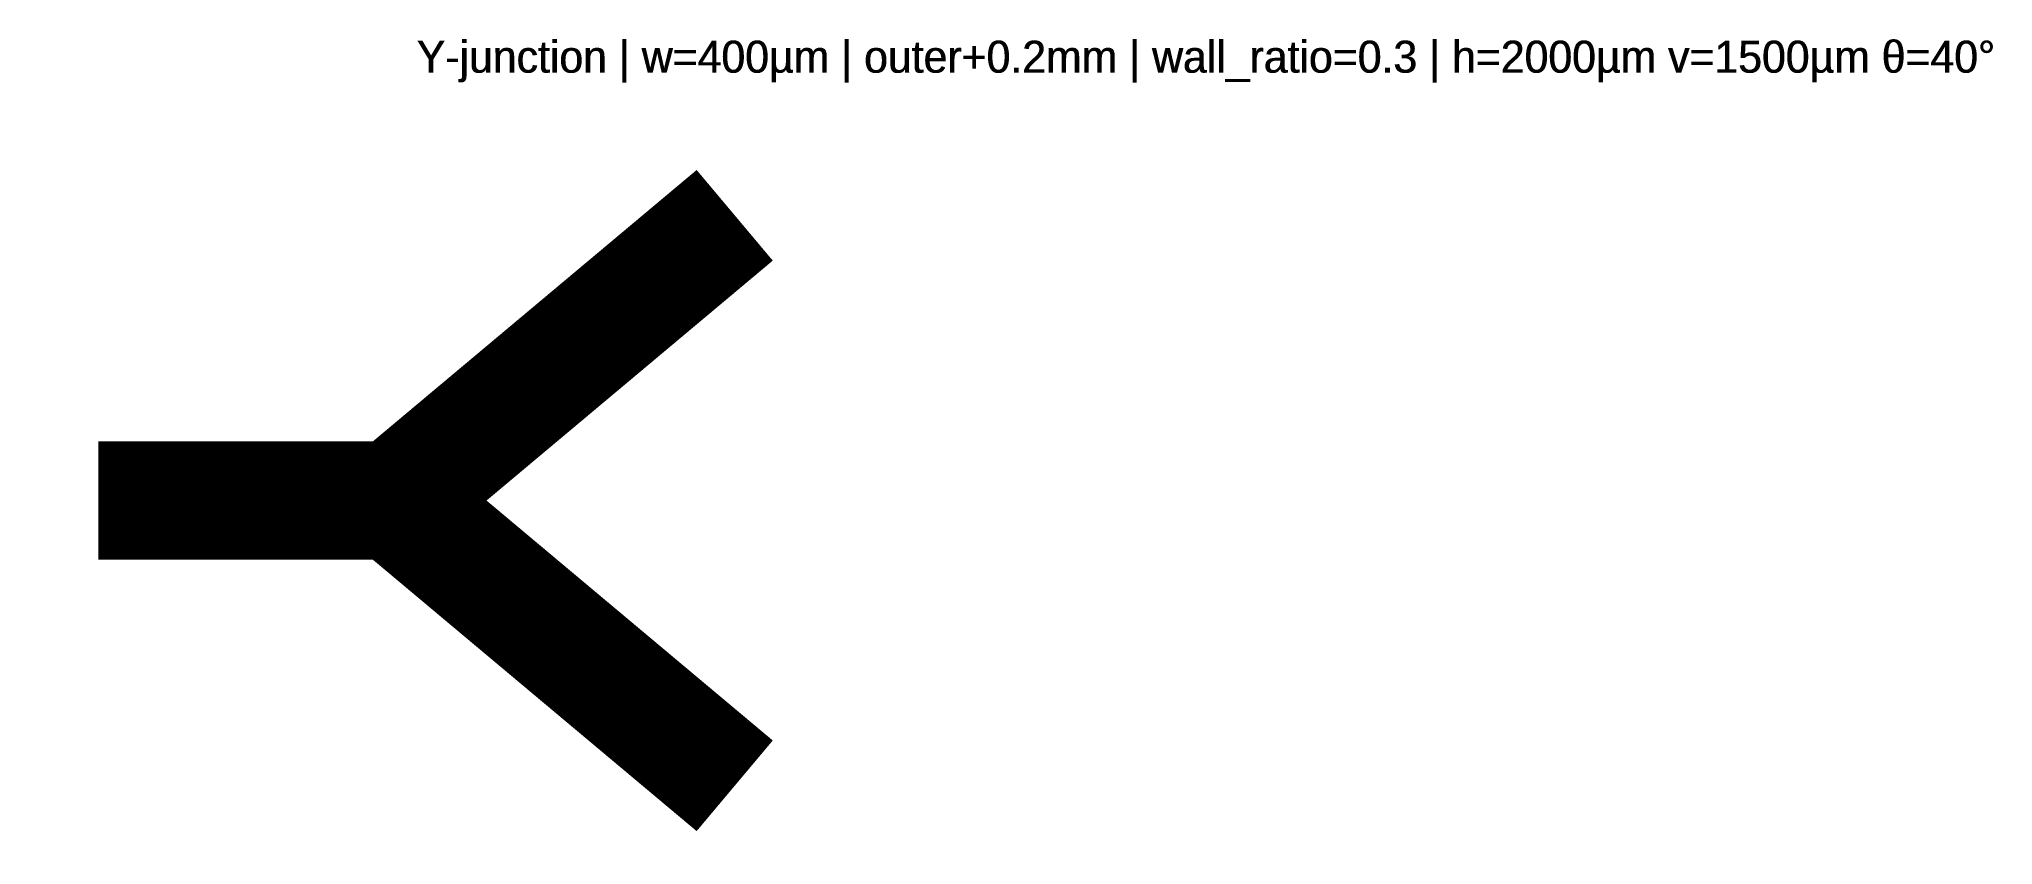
# Model space of a CAD drawing. Header units: metres. Extents: x -1200 to 5398, y -1164 to 1560.
import ezdxf

# ---------------------------------------------------------------- set-up
doc = ezdxf.new("R2010")
doc.units = ezdxf.units.M

msp = doc.modelspace()

# ---------------------------------------------------------------- linework, layer by layer
at = {"const_width": 400}
for points in [[(0, 0), (1149.1, 964.2)], [(-1000, 0), (0, 0)], [(0, 0), (1149.1, -964.2)]]:
    msp.add_lwpolyline(points, dxfattribs=at)

# ---------------------------------------------------------------- texts
for p in [(74.5, 1446.3), (76.7, 1446.3)]:
    msp.add_text('Y-junction | w=400µm | outer+0.2mm | wall_ratio=0.3 | h=2000µm v=1500µm θ=40°', height=107.988).set_placement(p)

doc.saveas('drawing.dxf')
